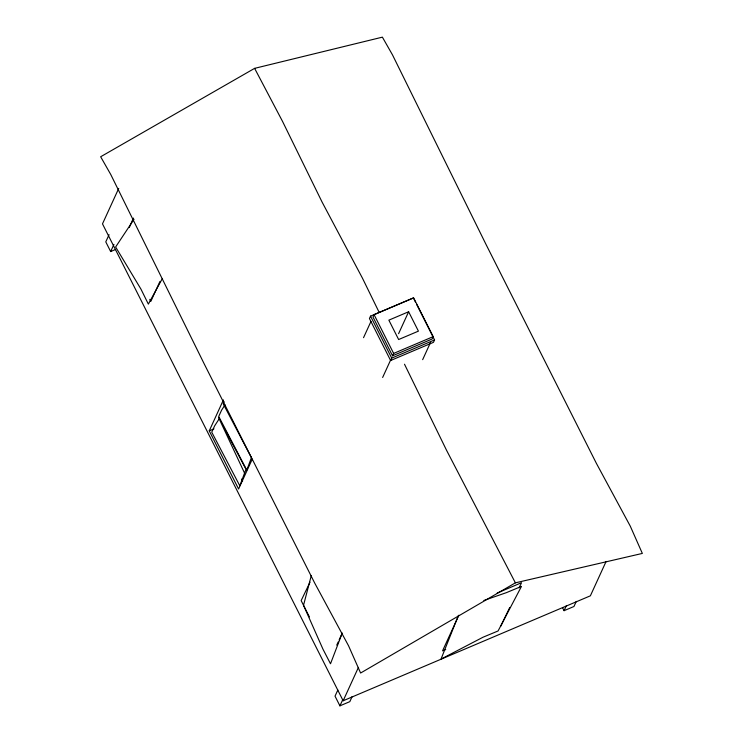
<?xml version="1.0" encoding="UTF-8"?>
<svg xmlns="http://www.w3.org/2000/svg" width="743" height="743" viewBox="0 0 743 743"><rect width="100%" height="100%" fill="white"/><g stroke="black" fill="none" stroke-linecap="round" stroke-linejoin="round"><path stroke-width="1.11" d="M311.271 575.63L303.525 605.294L322.945 649.131L330.505 663.768L342.263 633.027M244.549 473.077L246.026 469.372L218.507 417.408L244.549 473.077L239.822 485.82L211.746 432.175L214.643 425.86L219.176 418.848M458.31 615.696L441.017 659.106L483.034 637.215L498.07 630.965L521.484 586.385L506.438 592.635L483.851 600.465M251.515 457.354L246.797 470.096L218.721 416.451L221.609 410.136L225.018 404.879M129.301 227.507L133.406 218.071M118.722 188.406L102.488 223.866L343.155 700.77L590.379 595.812L606.13 561.402M109.063 234.695L105.775 241.865L110.67 251.552L115.611 249.453M110.67 251.552L113.948 244.382M159.94 281.467L150.801 301.417L149.789 299.355M252.295 459.072L238.587 489.005L209.247 430.856L223.42 399.892M224.163 401.666L223.197 403.774L251.273 457.419M415.439 302.039L413.377 297.943L370.525 316.128L369.429 318.524L390.623 360.522L433.475 342.328L434.562 339.932L416.47 304.082M363.531 337.694L370.961 321.468M374.082 314.661L372.986 317.047L392.545 355.813L432.101 339.022L433.197 336.635L413.637 297.859L374.082 314.661L393.641 353.427L392.545 355.813M398.582 333.709L408.631 311.754L418.42 331.137L398.638 339.532L388.858 320.149L408.631 311.754M382.636 377.472L390.521 360.234M390.623 360.522L391.719 358.126L434.562 339.932M422.656 359.668L430.541 342.421M336.737 645.119L338.186 641.971M339.142 639.872L342.021 633.584M337.842 690.015L335.028 696.154L339.923 705.85L349.814 701.652L352.154 696.535M339.923 705.85L342.737 699.702M343.155 700.77L358.432 667.4M458.868 615.223L442.54 650.877L445.726 649.531M562.6 607.783L564.067 610.69L566.417 605.573M576.308 601.375L573.958 606.492L564.067 610.69M500.81 626.135L509.707 607.523M519.088 587.862L521.558 582.688L497.197 593.035M310.026 582.178L301.156 600.595L309.394 616.922M162.16 278.894L148.359 304.119L140.956 289.129L115.629 246.992L134.009 219.278M515.391 582.837L360.606 673.028L348.541 645.769L314.623 582.921L204.334 364.144L110.753 174.494L100.658 156.754L254.617 68.356L382.394 37.15L392.49 54.88L486.071 244.531L596.36 463.307L630.278 526.155L642.342 553.424L515.391 582.837L446.571 450.323L404.498 364.209M209.247 430.856L213.956 428.85M393.641 353.427L433.197 336.635M254.617 68.356L282.563 121.462L322.1 202.096L362.417 278.096L379.144 312.329M370.525 316.128L391.719 358.126M241.577 479.059L242.608 481.102"/></g></svg>
